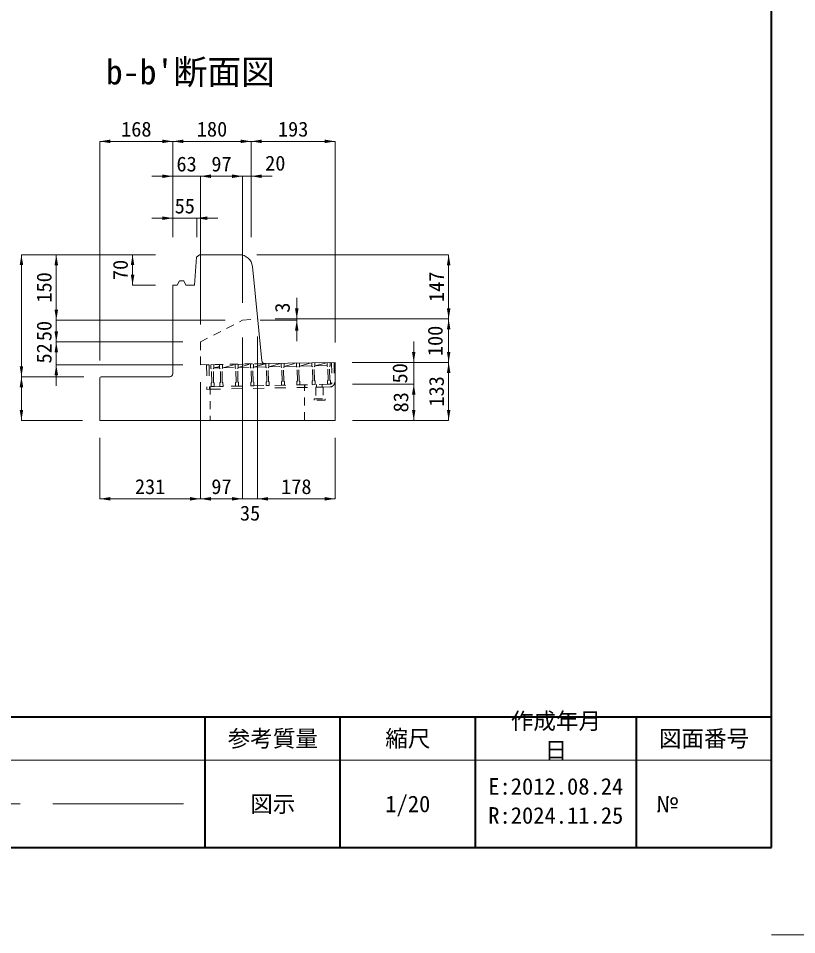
# Model space of a CAD drawing. Units: millimetres at full size. Extents: x 50430 to 101606, y 69050 to 91573.
# Drawn here: x 97486 to 99273, y 77051 to 79153 of the extents above; entities that cross this region are included whole.
import ezdxf
from ezdxf.enums import TextEntityAlignment as Align

# ---------------------------------------------------------------- set-up
doc = ezdxf.new("R2010")
doc.units = ezdxf.units.MM
doc.header["$LTSCALE"] = 50
for name, pattern in [('DASHED', [7.5, 6, -1.5]), ('USER1', [0.675, 0.375, -0.3]), ('USER3', [1, 0.5, -0.5]), ('USER4', [0.675, 0.375, -0.3])]:
    doc.linetypes.add(name, pattern=pattern)
for name, color, linetype, lineweight in [('DEFPOINTS_2', 8, 'Continuous', 13), ('インサート', 3, 'USER1', 9), ('グレーチング', 7, 'USER1', 5), ('図枠', 7, 'Continuous', 5), ('寸法線', 7, 'Continuous', 13), ('本体', 2, 'Continuous', 9)]:
    doc.layers.add(name, color=color, linetype=linetype, lineweight=lineweight)
doc.layers.add('文字', color=7, linetype='Continuous')
doc.styles.add('ＭＳ ゴシック', font='')
doc.styles.get('ＭＳ ゴシック').set_extended_font_data('MS Gothic')

# ---------------------------------------------------------------- blocks, each defined once
blk = doc.blocks.new('filled_arrow')
at = {"color": 0, "linetype": 'Continuous', "lineweight": -2}
blk.add_solid([(7.5, 1.25), (0, 0), (7.5, -1.25)], dxfattribs=at)

msp = doc.modelspace()

# ---------------------------------------------------------------- linework, layer by layer
at = {"layer": 'DEFPOINTS_2', "color": 1}
msp.add_line((99214.99, 77051.08), (99414.99, 77051.08), dxfattribs=at)
at = {"layer": 'インサート', "linetype": 'USER4'}
for p, q in [((98168.47, 78307.06), (98185.46, 78307.4)), ((98168.47, 78307.06), (98169.01, 78280.06)), ((98185.46, 78307.4), (98186, 78280.4)), ((98165.01, 78279.98), (98190, 78280.48)), ((98165.07, 78276.98), (98165.01, 78279.98)), ((98190.06, 78277.48), (98165.07, 78276.98)), ((98190, 78280.48), (98190.06, 78277.48))]:
    msp.add_line(p, q, dxfattribs=at)
at = {"layer": 'グレーチング', "linetype": 'USER3'}
for p, q in [((97923.78, 78358.18), (97917.78, 78358.06)), ((97917.78, 78358.06), (97918.9, 78302.07)), ((97923.78, 78358.18), (97924.9, 78302.19)), ((97927.78, 78358.26), (98201.72, 78363.73)), ((97927.78, 78358.26), (97927.94, 78350.26)), ((97929.47, 78348.79), (97927.94, 78350.26)), ((97930.09, 78317.79), (97929.47, 78348.79)), ((97933.47, 78348.87), (97934.94, 78350.4)), ((97934.09, 78317.87), (97933.47, 78348.87)), ((97934.78, 78358.4), (97934.94, 78350.4)), ((97934.92, 78351.4), (97947.85, 78354.82)), ((97934.92, 78351.4), (97947.91, 78351.66)), ((97947.77, 78358.66), (97947.93, 78350.66)), ((97949.46, 78349.19), (97947.93, 78350.66)), ((97950.08, 78318.19), (97949.46, 78349.19)), ((97953.46, 78349.27), (97954.93, 78350.8)), ((97954.08, 78318.27), (97953.46, 78349.27)), ((97954.77, 78358.8), (97954.93, 78350.8)), ((97954.91, 78351.8), (97984.01, 78352.38)), ((97955.71, 78351.81), (97983.87, 78359.38)), ((97983.57, 78359.37), (97983.73, 78351.37)), ((97985.26, 78349.9), (97983.73, 78351.37)), ((97985.88, 78318.91), (97985.26, 78349.9)), ((97989.26, 78349.98), (97990.73, 78351.51)), ((97989.88, 78318.99), (97989.26, 78349.98)), ((97990.57, 78359.51), (97990.73, 78351.51)), ((97990.71, 78352.51), (98018.86, 78360.08)), ((97990.71, 78352.51), (98019, 78353.08)), ((98018.56, 78360.07), (98018.72, 78352.07)), ((98020.25, 78350.6), (98018.72, 78352.07)), ((98020.87, 78319.61), (98020.25, 78350.6)), ((98024.25, 78350.68), (98025.72, 78352.21)), ((98024.87, 78319.69), (98024.25, 78350.68)), ((98025.56, 78360.21), (98025.72, 78352.21)), ((98025.7, 78353.21), (98053.85, 78360.78)), ((98053.99, 78353.78), (98025.7, 78353.21)), ((98053.85, 78360.78), (98054.01, 78352.78)), ((98055.54, 78351.31), (98054.01, 78352.78)), ((98056.16, 78320.32), (98055.54, 78351.31)), ((98059.54, 78351.39), (98061.01, 78352.92)), ((98060.16, 78320.4), (98059.54, 78351.39)), ((98060.85, 78360.92), (98061.01, 78352.92)), ((98060.99, 78353.92), (98089.15, 78361.48)), ((98060.99, 78353.92), (98089.29, 78354.48)), ((98088.85, 78361.48), (98089.01, 78353.48)), ((98090.54, 78352.01), (98089.01, 78353.48)), ((98091.16, 78321.02), (98090.54, 78352.01)), ((98094.53, 78352.09), (98096, 78353.62)), ((98095.15, 78321.1), (98094.53, 78352.09)), ((98095.84, 78361.62), (98096, 78353.62)), ((98095.98, 78354.62), (98124.14, 78362.18)), ((98124.28, 78355.18), (98095.98, 78354.62)), ((98124.14, 78362.18), (98124.3, 78354.18)), ((98125.83, 78352.71), (98124.3, 78354.18)), ((98126.45, 78321.72), (98125.83, 78352.71)), ((98129.83, 78352.79), (98131.3, 78354.32)), ((98130.45, 78321.8), (98129.83, 78352.79)), ((98131.14, 78362.32), (98131.3, 78354.32)), ((98131.28, 78355.32), (98159.43, 78362.89)), ((98159.57, 78355.89), (98131.28, 78355.32)), ((98159.43, 78362.89), (98159.59, 78354.89)), ((98161.12, 78353.42), (98159.59, 78354.89)), ((98161.74, 78322.43), (98161.12, 78353.42)), ((98165.12, 78353.5), (98166.59, 78355.03)), ((98165.74, 78322.51), (98165.12, 78353.5)), ((98166.43, 78363.03), (98166.59, 78355.03)), ((98166.57, 78356.03), (98194.72, 78363.59)), ((98194.86, 78356.6), (98166.57, 78356.03)), ((98194.72, 78363.59), (98194.88, 78355.6)), ((98196.41, 78354.13), (98194.88, 78355.6)), ((98197.03, 78323.13), (98196.41, 78354.13)), ((98200.41, 78354.21), (98201.88, 78355.74)), ((98201.03, 78323.21), (98200.41, 78354.21)), ((98201.72, 78363.73), (98201.88, 78355.74)), ((98204.72, 78363.81), (98205.64, 78317.8)), ((98210.72, 78363.92), (98211.64, 78317.92)), ((97924.78, 78308.19), (98157.93, 78312.85)), ((97924.9, 78302.19), (98152.85, 78306.75)), ((97930.09, 78317.79), (97928.62, 78316.26)), ((97928.62, 78316.26), (97928.78, 78308.27)), ((97928.78, 78308.27), (97935.78, 78308.41)), ((97934.09, 78317.87), (97935.62, 78316.4)), ((97935.62, 78316.4), (97935.78, 78308.41)), ((97950.08, 78318.19), (97948.61, 78316.66)), ((97948.61, 78316.66), (97948.77, 78308.67)), ((97948.77, 78308.67), (97955.77, 78308.81)), ((97954.08, 78318.27), (97955.61, 78316.8)), ((97955.61, 78316.8), (97955.77, 78308.81)), ((97985.88, 78318.91), (97984.41, 78317.38)), ((97984.41, 78317.38), (97984.57, 78309.38)), ((97984.57, 78309.38), (97991.57, 78309.52)), ((97989.88, 78318.99), (97991.41, 78317.52)), ((97991.41, 78317.52), (97991.57, 78309.52)), ((98020.87, 78319.61), (98019.4, 78318.08)), ((98019.4, 78318.08), (98019.56, 78310.08)), ((98026.56, 78310.22), (98019.56, 78310.08)), ((98024.87, 78319.69), (98026.4, 78318.22)), ((98026.4, 78318.22), (98026.56, 78310.22)), ((98056.16, 78320.32), (98054.69, 78318.79)), ((98054.69, 78318.79), (98054.85, 78310.79)), ((98054.85, 78310.79), (98061.85, 78310.93)), ((98060.16, 78320.4), (98061.69, 78318.93)), ((98061.69, 78318.93), (98061.85, 78310.93)), ((98091.16, 78321.02), (98089.69, 78319.49)), ((98089.69, 78319.49), (98089.85, 78311.49)), ((98096.84, 78311.63), (98089.85, 78311.49)), ((98095.15, 78321.1), (98096.68, 78319.63)), ((98096.68, 78319.63), (98096.84, 78311.63)), ((98126.45, 78321.72), (98124.98, 78320.19)), ((98124.98, 78320.19), (98125.14, 78312.19)), ((98132.14, 78312.33), (98125.14, 78312.19)), ((98130.45, 78321.8), (98131.98, 78320.33)), ((98131.98, 78320.33), (98132.14, 78312.33)), ((98143.74, 78312.56), (98143.85, 78306.57)), ((98201.84, 78307.73), (98152.85, 78306.75)), ((98201.72, 78313.72), (98158.73, 78312.86)), ((98161.74, 78322.43), (98160.27, 78320.9)), ((98160.27, 78320.9), (98160.43, 78312.9)), ((98167.32, 78312.85), (98160.32, 78312.57)), ((98165.74, 78322.51), (98167.27, 78321.04)), ((98167.27, 78321.04), (98167.43, 78313.04)), ((98170.23, 78313.1), (98170.35, 78307.1)), ((98183.23, 78313.36), (98183.35, 78307.36)), ((98197.03, 78323.13), (98195.56, 78321.6)), ((98195.56, 78321.6), (98195.72, 78313.6)), ((98202.72, 78313.74), (98195.72, 78313.6)), ((98201.03, 78323.21), (98202.56, 78321.74)), ((98202.56, 78321.74), (98202.72, 78313.74)), ((97924.9, 78302.19), (97918.9, 78302.07))]:
    msp.add_line(p, q, dxfattribs=at)
for radius, start, end in [(4, 271.14586, 1.14572), (10, 271.14571, 1.14575)]:
    msp.add_arc((98201.64, 78317.72), radius, start, end, dxfattribs=at)
at = {"layer": '図枠', "lineweight": 40}
for p, q in [((99214.99, 77251.08), (99214.99, 82791.08)), ((91414.99, 77551.08), (99214.99, 77551.08)), ((97914.99, 77251.08), (97914.99, 77551.08)), ((98224.99, 77251.08), (98224.99, 77551.08)), ((98534.99, 77251.08), (98534.99, 77551.08)), ((98904.99, 77251.08), (98904.99, 77551.08)), ((91414.99, 77251.08), (99214.99, 77251.08))]:
    msp.add_line(p, q, dxfattribs=at)
at = {"layer": '図枠', "lineweight": 13}
msp.add_line((99214.99, 77451.08), (95939.99, 77451.08), dxfattribs=at)
at = {"layer": '図枠', "linetype": 'DASHED', "lineweight": 9}
msp.add_line((97864.99, 77351.08), (96389.99, 77351.08), dxfattribs=at)
at = {"layer": '寸法線'}
for p, q in [((97672.99, 78870.96), (97840.49, 78870.96)), ((97672.99, 78367.95), (97672.99, 78870.96)), ((97840.49, 78650.96), (97840.49, 78870.96)), ((97840.49, 78870.96), (98020.49, 78870.96)), ((97840.49, 78650.96), (97840.49, 78870.96)), ((98020.49, 78870.96), (98212.99, 78870.96)), ((98020.49, 78651.42), (98020.49, 78870.96)), ((98020.49, 78651.42), (98020.49, 78870.96)), ((98212.99, 78409.4), (98212.99, 78870.96)), ((97792.49, 78790.96), (97951.8, 78790.96)), ((97840.49, 78650.96), (97840.49, 78790.96)), ((97903.8, 78790.96), (98000.69, 78790.96)), ((97903.8, 78450.85), (97903.8, 78790.96)), ((97903.8, 78450.85), (97903.8, 78790.96)), ((97952.69, 78790.96), (98068.49, 78790.96)), ((98000.69, 78500.85), (98000.69, 78790.96)), ((98000.69, 78500.85), (98000.69, 78790.96)), ((98020.49, 78651.42), (98020.49, 78790.96)), ((97792.49, 78694.71), (97943.49, 78694.71)), ((97840.49, 78650.95), (97840.49, 78694.71)), ((97895.49, 78650.95), (97895.49, 78694.71)), ((97492.99, 78330.95), (97492.99, 78610.96)), ((97800.49, 78610.96), (97492.99, 78610.96)), ((97572.99, 78610.95), (97572.99, 78460.85)), ((97800.49, 78610.95), (97572.99, 78610.95)), ((97748.11, 78610.96), (97748.11, 78540.95)), ((97800.49, 78610.96), (97748.11, 78610.96)), ((98033.34, 78610.95), (98473.72, 78610.95)), ((98473.72, 78463.64), (98473.72, 78610.95)), ((97800.49, 78540.95), (97748.11, 78540.95)), ((97572.99, 78508.85), (97572.99, 78362.86)), ((98125.04, 78511.64), (98125.04, 78412.85)), ((97960.5, 78460.85), (97572.99, 78460.85)), ((97960.5, 78460.85), (97572.99, 78460.85)), ((97572.99, 78310.5), (97572.99, 78458.85)), ((98040.69, 78460.85), (98125.04, 78460.85)), ((98075.22, 78463.64), (98473.72, 78463.64)), ((98075.22, 78463.64), (98473.72, 78463.64)), ((98075.22, 78463.64), (98125.04, 78463.64)), ((98473.72, 78363.94), (98473.72, 78463.64)), ((97863.49, 78410.86), (97572.99, 78410.86)), ((97863.8, 78410.85), (97572.99, 78410.85)), ((98000.5, 78420.85), (98000.5, 78050.95)), ((98000.5, 78420.85), (98000.5, 78050.95)), ((98035.22, 78423.64), (98035.22, 78050.95)), ((98035.22, 78423.64), (98035.22, 78050.95)), ((98393.55, 78411.94), (98393.55, 78265.84)), ((97863.8, 78358.5), (97572.99, 78358.5)), ((98251.85, 78363.94), (98473.72, 78363.94)), ((98251.85, 78363.94), (98393.55, 78363.94)), ((98251.85, 78363.94), (98473.72, 78363.94)), ((98473.72, 78230.95), (98473.72, 78363.94)), ((97635.99, 78330.95), (97492.99, 78330.95)), ((97492.99, 78230.95), (97492.99, 78330.95)), ((97635.99, 78330.95), (97492.99, 78330.95)), ((97903.8, 78318.5), (97903.8, 78050.95)), ((97903.8, 78318.5), (97903.8, 78050.95)), ((98252.74, 78313.84), (98393.55, 78313.84)), ((98252.74, 78313.84), (98393.55, 78313.84)), ((98393.55, 78313.84), (98393.55, 78230.95)), ((97632.98, 78230.95), (97492.99, 78230.95)), ((98252.74, 78230.95), (98393.55, 78230.95)), ((98252.99, 78230.95), (98473.72, 78230.95)), ((97672.99, 78190.95), (97672.99, 78050.95)), ((98212.99, 78190.95), (98212.99, 78050.95)), ((97672.99, 78050.95), (97903.8, 78050.95)), ((97903.8, 78050.95), (98000.5, 78050.95)), ((97952.5, 78050.95), (98083.22, 78050.95)), ((98035.22, 78050.95), (98212.99, 78050.95))]:
    msp.add_line(p, q, dxfattribs=at)
at = {"layer": '本体', "lineweight": 13}
for p, q in [((97890.49, 78540.95), (97895.06, 78604.97)), ((97895.06, 78604.97), (97901.49, 78610.95)), ((97840.49, 78540.95), (97840.49, 78337.95)), ((97840.49, 78540.95), (97850.49, 78540.95)), ((97850.49, 78540.95), (97855.49, 78550.95)), ((97855.49, 78550.95), (97865.49, 78550.95)), ((97865.49, 78550.95), (97870.49, 78540.95)), ((97870.49, 78540.95), (97890.49, 78540.95))]:
    msp.add_line(p, q, dxfattribs=at)
at = {"layer": '本体', "lineweight": 20}
for p, q in [((97993.34, 78610.95), (97901.49, 78610.95)), ((98044.84, 78367.41), (98023.19, 78583.94)), ((98051.93, 78361.11), (98212.99, 78363.95)), ((98212.99, 78363.95), (98212.99, 78230.95)), ((97672.99, 78327.95), (97672.99, 78230.95)), ((97833.49, 78330.95), (97675.99, 78330.95)), ((98212.99, 78230.95), (97672.98, 78230.95))]:
    msp.add_line(p, q, dxfattribs=at)
at = {"layer": '本体', "linetype": 'USER1'}
for p, q in [((97903.8, 78410.85), (98000.69, 78460.85)), ((98000.69, 78460.85), (98035.22, 78463.64)), ((97903.8, 78358.5), (97903.8, 78410.85)), ((97903.8, 78358.5), (98051.93, 78361.11)), ((97925.89, 78308.88), (97925.89, 78230.95)), ((98142.99, 78230.95), (98142.99, 78312.71))]:
    msp.add_line(p, q, dxfattribs=at)
at = {"layer": '本体', "lineweight": 20}
for centre, radius, start, end in [((97993.34, 78580.95), 30, 5.71031, 90), ((98051.8, 78368.11), 7, 185.71049, 271.01161), ((97675.99, 78327.95), 3, 90.00652, 179.9973)]:
    msp.add_arc(centre, radius, start, end, dxfattribs=at)
at = {"layer": '本体', "lineweight": 13}
msp.add_arc((97833.49, 78337.95), 7, 270, 0, dxfattribs=at)

# ---------------------------------------------------------------- block references
at = {"layer": '寸法線', "xscale": 3.2, "yscale": 3.2}
for p in [(97672.99, 78870.96), (97840.49, 78870.96), (98020.49, 78870.96), (97903.8, 78790.96), (97903.8, 78790.96), (98020.49, 78790.96), (97895.49, 78694.71), (97672.99, 78050.95), (97903.8, 78050.95), (98035.22, 78050.95), (98035.22, 78050.95)]:
    msp.add_blockref('filled_arrow', p, dxfattribs=at)
for p, rotation in [((97840.49, 78870.96), 180), ((98020.49, 78870.96), 180), ((98212.99, 78870.96), 180), ((97840.49, 78790.96), 180), ((98000.69, 78790.96), 180), ((98000.69, 78790.96), 180), ((97840.49, 78694.71), 180), ((97492.99, 78610.96), 270), ((97572.99, 78610.95), 270), ((97748.11, 78610.96), 270), ((98473.72, 78610.95), 270), ((97748.11, 78540.95), 90), ((97572.99, 78460.85), 90), ((97572.99, 78460.85), 90), ((98125.04, 78463.64), 90), ((98473.72, 78463.64), 90), ((98125.04, 78460.85), 270), ((98473.72, 78463.64), 270), ((97572.99, 78410.85), 90), ((97572.99, 78410.86), 270), ((98393.55, 78363.94), 90), ((98473.72, 78363.94), 90), ((97492.99, 78330.95), 90), ((97572.99, 78358.5), 270), ((98473.72, 78363.94), 270), ((97492.99, 78330.95), 270), ((98393.55, 78313.84), 270), ((98393.55, 78313.84), 270), ((97492.99, 78230.95), 90), ((98393.55, 78230.95), 90), ((98473.72, 78230.95), 90), ((97903.8, 78050.95), 180), ((98000.5, 78050.95), 180), ((98000.5, 78050.95), 180), ((98212.99, 78050.95), 180)]:
    msp.add_blockref('filled_arrow', p, dxfattribs=dict(at, rotation=rotation))

# ---------------------------------------------------------------- texts
at = {"layer": '図枠', "style": 'ＭＳ ゴシック'}
for s, p in [('作成年月', (98616.39, 77560.32)), ('日', (98694.09, 77493.65)), ('E:2012.08.24', (98564.59, 77410.32)), ('R:2024.11.25', (98564.59, 77343.65))]:
    msp.add_text(s, height=37.98, dxfattribs=at).set_placement(p, align=Align.TOP_LEFT)
for s, p in [('参考質量', (98069.99, 77501.08)), ('縮尺', (98379.99, 77501.08)), ('図面番号', (99059.99, 77501.08)), ('図示', (98069.99, 77351.08)), ('1/20', (98379.99, 77351.08))]:
    msp.add_text(s, height=37.98, dxfattribs=at).set_placement(p, align=Align.MIDDLE_CENTER)
msp.add_text('№', height=37.98, dxfattribs=at).set_placement((98949.34, 77351.08), align=Align.MIDDLE_LEFT)
at = {"layer": '寸法線', "style": 'ＭＳ ゴシック'}
for s, p in [('168', (97756.74, 78898.96)), ('180', (97930.49, 78898.96)), ('193', (98116.74, 78898.96)), ('63', (97872.14, 78818.96)), ('97', (97952.25, 78818.96)), ('20', (98075.74, 78820.96)), ('55', (97867.99, 78722.71)), ('231', (97788.39, 78078.95)), ('97', (97952.15, 78078.95)), ('178', (98124.1, 78078.95)), ('35', (98017.86, 78018.08))]:
    msp.add_text(s, height=34.18, dxfattribs=at).set_placement(p, align=Align.MIDDLE_CENTER)
for s, p in [('70', (97720.11, 78575.95)), ('150', (97544.99, 78535.9)), ('147', (98445.72, 78537.3)), ('3', (98091.98, 78489.48)), ('50', (97544.99, 78435.86)), ('100', (98442.83, 78413.16)), ('52', (97544.99, 78384.67)), ('50', (98361.76, 78338.89)), ('133', (98445.72, 78297.45)), ('83', (98364.01, 78272.4))]:
    msp.add_text(s, height=34.18, rotation=90, dxfattribs=at).set_placement(p, align=Align.MIDDLE_CENTER)
at = {"layer": '文字', "style": 'ＭＳ ゴシック'}
msp.add_text("b-b'断面図", height=56.96, dxfattribs=at).set_placement((97686.79, 78984.62), align=Align.BOTTOM_LEFT)

doc.saveas('drawing.dxf')
